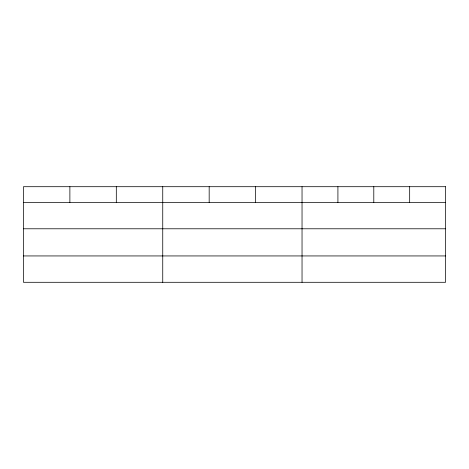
<?xml version="1.0" encoding="UTF-8"?>
<svg xmlns="http://www.w3.org/2000/svg" width="469" height="469" viewBox="0 0 469 469"><rect width="100%" height="100%" fill="white"/><g stroke="black" fill="none" stroke-linecap="round" stroke-linejoin="round"><path stroke-width="0.7" d="M23.45 202.426L445.55 202.426M23.45 228.784L445.55 228.784M23.45 255.939L445.55 255.939M409.671 186.703L409.671 202.426M373.793 186.703L373.793 202.426M337.915 186.703L337.915 202.426M302.036 186.703L302.036 282.297M255.605 186.703L255.605 202.426M209.174 186.703L209.174 202.426M162.743 186.703L162.743 282.297M116.312 186.703L116.312 202.426M69.881 186.703L69.881 202.426M445.55 186.703L23.45 186.703L23.45 282.297L445.55 282.297L445.55 186.703"/></g></svg>
